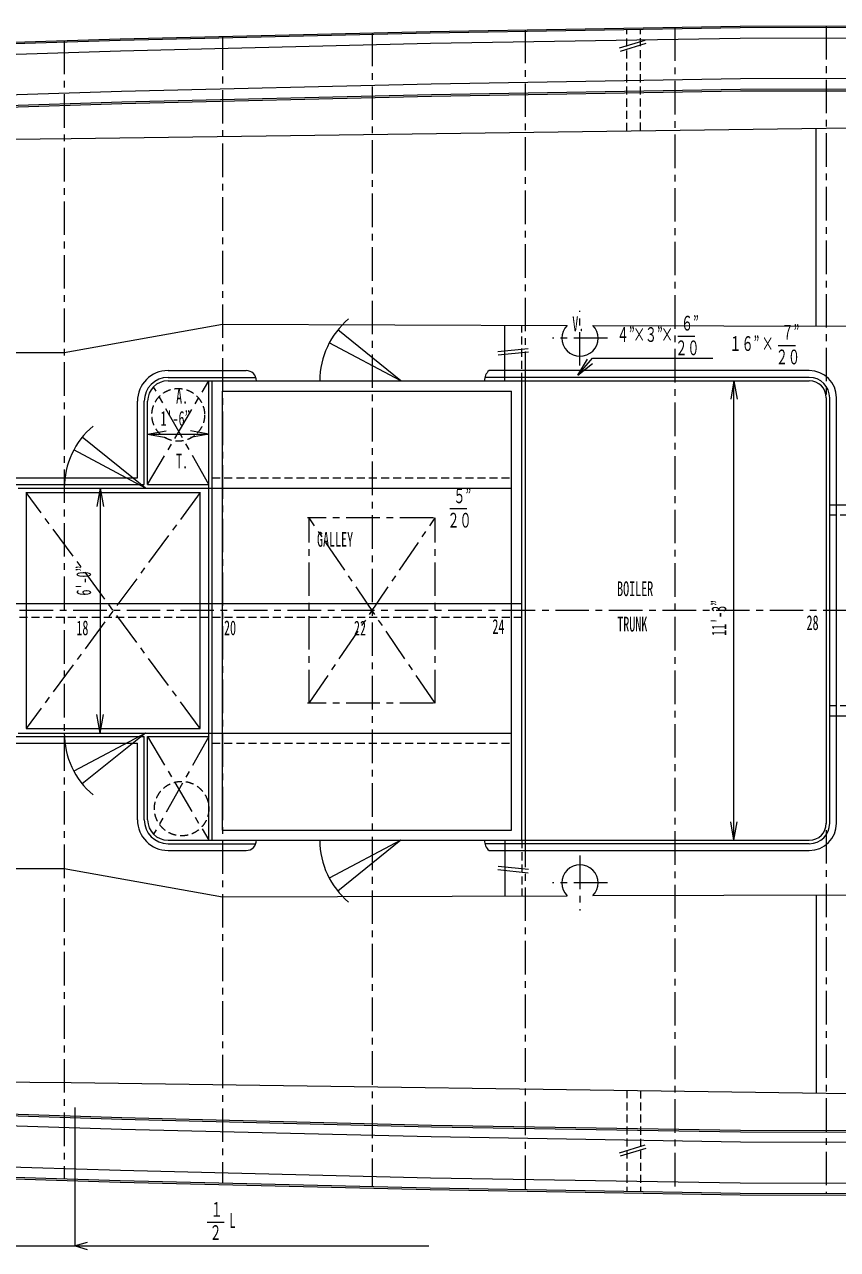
# Model space of a CAD drawing. Units: millimetres, scale not verified. Extents: x -28536 to 28536, y -20184 to 20184.
# Drawn here: x -10318 to -4248, y -11170 to -2028 of the extents above; entities that cross this region are included whole.
import ezdxf
from ezdxf.enums import TextEntityAlignment as Align

# ---------------------------------------------------------------- set-up
doc = ezdxf.new("R2010")
doc.units = ezdxf.units.MM
doc.header["$LTSCALE"] = 50
doc.linetypes.add('CHAIN1', pattern=[8, 5, -1, 1, -1])
doc.linetypes.add('DASHED1', pattern=[1.8, 1.2, -0.6])
for name, color, linetype, lineweight in [('0-0_0', 3, 'Continuous', 18), ('0-1_芯', 4, 'CHAIN1', 18), ('0-2_寸法', 2, 'Continuous', 18)]:
    doc.layers.add(name, color=color, linetype=linetype, lineweight=lineweight)
doc.styles.add('ＭＳ ゴシック', font='')
doc.styles.get('ＭＳ ゴシック').set_extended_font_data('MS Gothic')

msp = doc.modelspace()

# ---------------------------------------------------------------- linework, layer by layer
at = {"layer": '0-0_0', "color": 1, "linetype": 'DASHED1'}
for p, q in [((-5821.46, -2820.96), (-5821.46, -2067.51)), ((-5719.86, -2819.56), (-5719.86, -2065.81)), ((-6604.63, -4686.74), (-6603.39, -4271.95)), ((-8916.03, -5410.64), (-6680.83, -5410.64)), ((151.77, -5690.04), (-4305.93, -5690.04)), ((-6604.63, -6452.04), (-12294.23, -6452.04)), ((151.77, -7112.44), (-4305.93, -7112.44)), ((-8916.03, -7391.84), (-6680.83, -7391.84)), ((-6604.63, -8115.74), (-6603.39, -8530.54)), ((-5821.46, -9981.53), (-5821.46, -10734.98)), ((-5719.86, -9982.93), (-5719.86, -10736.67))]:
    msp.add_line(p, q, dxfattribs=at)
at = {"layer": '0-0_0'}
for p, q in [((-5875.86, -2201.45), (-5683.68, -2143.74)), ((-5868.55, -2225.77), (-5676.38, -2168.06)), ((-9590.5, -2605), (-7279.95, -2549.06)), ((-7279.95, -2549.06), (-4971.27, -2510.61)), ((-7279.69, -2561.76), (-4971.15, -2523.31)), ((-4971.15, -2523.31), (3606.9, -2510.33)), ((-11075.03, -2651.63), (-9590.5, -2605)), ((-11074.63, -2664.32), (-9590.15, -2617.69)), ((-9590.15, -2617.69), (-7279.69, -2561.76)), ((-4407.53, -4278.52), (-4407.53, -2801.52)), ((-6731.63, -4686.36), (-6730.39, -4271.57)), ((-7507.01, -4686.74), (-7978.52, -4307.54)), ((-7507.01, -4686.74), (-8041.88, -4402.94)), ((-6783.65, -4468.89), (-6556.91, -4444.9)), ((-6780.98, -4494.15), (-6554.24, -4470.16)), ((-9246.23, -4610.54), (-8662.03, -4610.54)), ((-9246.23, -4661.34), (-8590.19, -4661.34)), ((-4458.33, -4661.34), (-6880.81, -4661.34)), ((-4458.33, -4610.54), (-6849.63, -4610.54)), ((-9246.23, -4686.74), (-4458.33, -4686.74)), ((-8941.43, -8115.74), (-8941.43, -4686.74)), ((-8916.03, -8115.74), (-8916.03, -4686.74)), ((-6604.63, -8115.74), (-6604.63, -4686.74)), ((-6579.23, -4686.74), (-6579.23, -8115.74)), ((-9474.83, -5410.64), (-9474.83, -4839.14)), ((-9424.03, -5461.44), (-9424.03, -4839.14)), ((-9398.63, -5461.44), (-9398.63, -4839.14)), ((-8839.83, -4762.94), (-6680.83, -4762.94)), ((-8839.83, -8039.54), (-8839.83, -4762.94)), ((-6680.83, -8039.54), (-6680.83, -4762.94)), ((-4331.33, -4813.74), (-4331.33, -7988.74)), ((-4305.93, -7988.74), (-4305.93, -4813.74)), ((-4255.13, -7988.74), (-4255.13, -4813.74)), ((-9414.95, -5486.84), (-9886.45, -5107.64)), ((-9414.95, -5486.84), (-9949.82, -5203.04)), ((-11557.63, -5461.44), (-9424.03, -5461.44)), ((-10681.33, -5410.64), (-9474.83, -5410.64)), ((-9398.63, -5461.44), (-8941.43, -5461.44)), ((-10363.83, -5486.84), (-6680.83, -5486.84)), ((-10305.41, -5519.86), (-9004.93, -5519.86)), ((-10305.41, -5519.86), (-10305.41, -7282.62)), ((-9004.93, -7282.62), (-9004.93, -5519.86)), ((151.77, -5613.84), (-4305.93, -5613.84)), ((-6604.63, -6350.44), (-12294.23, -6350.44)), ((151.77, -7188.64), (-4305.93, -7188.64)), ((-10305.41, -7282.62), (-9004.93, -7282.62)), ((-11557.63, -7341.04), (-9424.03, -7341.04)), ((-10681.33, -7391.84), (-9474.83, -7391.84)), ((-10363.83, -7315.64), (-6680.83, -7315.64)), ((-9414.95, -7315.64), (-9949.82, -7599.45)), ((-9414.95, -7315.64), (-9886.45, -7694.85)), ((-9474.83, -7963.34), (-9474.83, -7391.84)), ((-9424.03, -7322.95), (-9424.03, -7315.64)), ((-9424.03, -7963.34), (-9424.03, -7341.04)), ((-9398.63, -7963.34), (-9398.63, -7341.04)), ((-9398.63, -7341.04), (-8941.43, -7341.04)), ((-8839.83, -8039.54), (-6680.83, -8039.54)), ((-9246.23, -8115.74), (-4458.33, -8115.74)), ((-7507.01, -8115.74), (-8041.88, -8399.55)), ((-7507.01, -8115.74), (-7978.52, -8494.95)), ((-6731.63, -8116.12), (-6730.39, -8530.92)), ((-9246.23, -8141.14), (-8590.19, -8141.14)), ((-9246.23, -8191.94), (-8662.03, -8191.94)), ((-4458.33, -8141.14), (-6880.81, -8141.14)), ((-6849.63, -8191.94), (-4458.33, -8191.94)), ((-6780.98, -8308.34), (-6554.24, -8332.33)), ((-10897.23, -8327.57), (-10020.93, -8327.57)), ((-6783.65, -8333.6), (-6556.91, -8357.59)), ((-4407.53, -8523.97), (-4407.53, -10000.97)), ((-11074.63, -10138.17), (-9590.15, -10184.8)), ((-11075.03, -10150.86), (-9590.5, -10197.49)), ((-9590.5, -10197.49), (-7279.95, -10253.43)), ((-9590.15, -10184.8), (-7279.69, -10240.73)), ((-7279.95, -10253.43), (-4971.27, -10291.88)), ((-7279.69, -10240.73), (-4971.15, -10279.18)), ((-4971.27, -10291.88), (3606.96, -10304.86)), ((-4971.15, -10279.18), (3606.9, -10292.16)), ((-5875.86, -10447.3), (-5683.68, -10389.59)), ((-5868.55, -10471.62), (-5676.38, -10413.91))]:
    msp.add_line(p, q, dxfattribs=at)
for points in [[(-11108.69, -2182.55), (-9603.56, -2135.28), (-7289.55, -2079.26), (-4975.54, -2040.72), (3609.09, -2027.72), (5909.37, -2052.07), (9362.7, -2154.29)], [(13054.97, -2540.75), (12824.1, -2511.82), (11657.11, -2364.69), (10488.43, -2242.31), (9362.09, -2166.97), (5909.12, -2064.77), (3609.03, -2040.42), (-4975.42, -2053.42), (-7289.29, -2091.95), (-9603.21, -2147.97), (-11107.56, -2195.2)], [(-10926.4, -2265.75), (-9601.09, -2224.14), (-7287.73, -2168.14), (-4974.73, -2129.61), (3608.69, -2116.62), (5907.59, -2140.96), (9358.41, -2243.1), (10481.92, -2318.24), (11648.37, -2440.4), (12814.63, -2587.43), (12940.87, -2603.25)], [(12921.92, -2908.06), (12776.73, -2889.87), (11613.43, -2743.2), (10455.87, -2621.98), (9343.73, -2547.6), (5901.46, -2445.71), (3607.31, -2421.43), (-4971.96, -2434.41), (-7281.51, -2472.88), (-9592.62, -2528.83), (-10998.83, -2572.98)], [(-4971.27, -2510.61), (3606.96, -2497.63), (5899.93, -2521.9)], [(-10897.23, -2887.42), (-9970.13, -2878), (-4331.33, -2800.47), (1269.37, -2767.61), (4088.77, -2802.96), (7103.61, -2845.67)], [(-10897.23, -4474.92), (-10020.93, -4474.92), (-8839.83, -4265.25), (-6267.1, -4272.95)], [(-6074.18, -4273.53), (-3143.75, -4282.31), (-104.99, -4469.95)], [(-10020.93, -8327.57), (-8839.83, -8537.24), (-6267.1, -8529.54)], [(-6074.18, -8528.96), (-3143.75, -8520.18), (-104.99, -8332.54)], [(12921.92, -9894.43), (12776.73, -9912.62), (11613.43, -10059.29), (10455.87, -10180.51), (9343.73, -10254.89), (5901.46, -10356.78), (3607.31, -10381.06), (-4971.96, -10368.08), (-7281.51, -10329.61), (-9592.62, -10273.66), (-10998.83, -10229.51)], [(-10897.23, -9915.07), (-9970.13, -9924.49), (-4331.33, -10002.02), (1269.37, -10034.88)], [(-11108.29, -10607.24), (-9603.21, -10654.52), (-7289.29, -10710.54), (-4975.42, -10749.07), (3609.03, -10762.06), (5909.12, -10737.72), (9362.09, -10635.52), (10488.43, -10560.18), (11657.11, -10437.8), (12824.1, -10290.67), (13413.91, -10216.76), (13519.57, -10199.37)], [(-10926.4, -10536.74), (-9601.09, -10578.35), (-7287.73, -10634.35), (-4974.73, -10672.87), (3608.69, -10685.86), (5907.59, -10661.53), (9358.41, -10559.39), (10481.92, -10484.25), (11648.37, -10362.09), (12814.63, -10215.06), (12940.87, -10199.24)], [(-11108.69, -10619.94), (-9603.56, -10667.21), (-7289.55, -10723.23), (-4975.54, -10761.77), (3609.09, -10774.76), (5909.37, -10750.42), (9362.7, -10648.2)]]:
    msp.add_lwpolyline(points, dxfattribs=at)
at = {"layer": '0-0_0', "color": 1, "linetype": 'DASHED1'}
for centre, radius in [((-9169.85, -4940.96), 196.89), ((-9144.63, -7879.4), 203.2)]:
    msp.add_circle(centre, radius, dxfattribs=at)
at = {"layer": '0-0_0'}
for centre, radius, start, end in [((-7511.12, -4686.74), 601.88, 129.97466, 180), ((-6170.93, -4368.17), 135.33, 135.28808, 44.36873), ((-9246.23, -4839.14), 228.6, 90, 180), ((-9246.23, -4839.14), 177.8, 90, 180), ((-8662.03, -4686.74), 76.2, 360, 90), ((-6782.43, -4686.74), 101.6, 131.40962, 180), ((-4458.33, -4813.74), 203.2, 360, 90), ((-4458.33, -4813.74), 152.4, 360, 90), ((-9246.23, -4839.14), 152.4, 90, 180), ((-4458.33, -4813.74), 127, 0, 90), ((-9419.05, -5486.84), 601.88, 129.97466, 180), ((-9419.05, -7315.64), 601.88, 180, 230.02534), ((-9246.23, -7963.34), 228.6, 180, 270), ((-9246.23, -7963.34), 177.8, 180, 270), ((-9246.23, -7963.34), 152.4, 180, 270), ((-4458.33, -7988.74), 152.4, 270, 360), ((-4458.33, -7988.74), 127, 270, 0), ((-4458.33, -7988.74), 203.2, 270, 360), ((-8662.03, -8115.74), 76.2, 270, 360), ((-7511.12, -8115.74), 601.88, 180, 230.02534), ((-6782.43, -8115.74), 101.6, 180, 228.59038), ((-6170.93, -8434.32), 135.33, 315.63127, 224.71192)]:
    msp.add_arc(centre, radius, start, end, dxfattribs=at)
at = {"layer": '0-1_芯'}
for p, q in [((-7722.23, -2089.73), (-7722.23, -10700.05)), ((-6579.23, -2067.43), (-6579.23, -10722.36)), ((-5461.63, -2048.81), (-5461.63, -10740.98)), ((-4331.33, -2039.74), (-4331.33, -10750.05)), ((-10020.93, -2148.39), (-10020.93, -10641.4)), ((-8839.83, -2116.79), (-8839.83, -10673)), ((-6170.93, -4572.95), (-6170.93, -4163.39)), ((-5966.15, -4368.17), (-6375.71, -4368.17)), ((-9398.63, -5461.44), (-8941.43, -4686.74)), ((-8941.43, -5461.44), (-9354, -4731.38)), ((-9004.93, -7282.62), (-10305.41, -5519.86)), ((-9004.93, -5519.86), (-10305.41, -7282.62)), ((-7265.03, -5709.89), (-8204.83, -5709.89)), ((-8192.13, -7092.6), (-8192.13, -5709.89)), ((-8192.13, -7092.6), (-7252.33, -5709.89)), ((-7252.33, -7092.6), (-8192.13, -5709.89)), ((-7252.33, -7092.6), (-7252.33, -5709.89)), ((23496.11, -6401.24), (-24080.48, -6401.24)), ((-7265.03, -7092.6), (-8204.83, -7092.6)), ((-9398.63, -7341.04), (-8941.43, -8115.74)), ((-8941.43, -7341.04), (-9354, -8071.11)), ((-6170.93, -8229.54), (-6170.93, -8639.1)), ((-5966.15, -8434.32), (-6375.71, -8434.32))]:
    msp.add_line(p, q, dxfattribs=at)
at = {"layer": '0-2_寸法'}
for p, q in [((-5441.17, -4354.5), (-5312.93, -4354.5)), ((-4690.34, -4422.6), (-4562.1, -4422.6)), ((-6185.93, -4645.28), (-6114.47, -4524.89)), ((-6185.93, -4645.28), (-6077.6, -4556.6)), ((-5021.06, -4686.74), (-5045.37, -4824.62)), ((-9398.63, -5084.67), (-9260.76, -5060.36)), ((-9398.63, -5084.67), (-9260.76, -5108.98)), ((-8941.43, -5084.67), (-9079.31, -5060.36)), ((-9752.48, -5486.84), (-9776.79, -5624.72)), ((-9752.48, -5486.84), (-9728.17, -5624.72)), ((-7142.36, -5640.87), (-7014.12, -5640.87)), ((-9752.48, -7315.64), (-9728.17, -7177.77)), ((-5021.06, -8115.74), (-5045.37, -7977.87)), ((-5021.06, -8115.74), (-4996.75, -7977.87)), ((-9939.48, -11143.51), (-9939.48, -10109.12)), ((-8954.86, -10966.43), (-8826.62, -10966.43)), ((-12081.55, -11143.51), (-7298.06, -11143.51))]:
    msp.add_line(p, q, dxfattribs=at)
for points in [[(-6185.93, -4645.28), (-6077.59, -4518.2), (-5178.01, -4518.2)], [(-5021.06, -8115.74), (-5021.06, -4686.74), (-4996.75, -4824.62)], [(-9398.63, -5084.67), (-8941.43, -5084.67), (-9079.31, -5108.98)], [(-9752.48, -5486.84), (-9752.48, -7315.64), (-9776.79, -7177.77)], [(-9849.28, -11117.23), (-9939.48, -11143.51), (-9849.28, -11169.79)]]:
    msp.add_lwpolyline(points, dxfattribs=at)

# ---------------------------------------------------------------- texts
at = {"layer": '0-2_寸法', "style": 'ＭＳ ゴシック', "width": 0.6}
for s, p in [('６”', (-5416.32, -4344.48)), ('V.', (-6227.98, -4349.57)), ('４”', (-5895.06, -4429.7)), ('×', (-5773.6, -4429.7)), ('３”', (-5685.83, -4429.7)), ('×', (-5564.95, -4429.9)), ('７”', (-4665.49, -4412.59)), ('２０', (-5458.77, -4528.83)), ('１６”', (-5054.35, -4496.79)), ('×', (-4814.12, -4498.01)), ('２０', (-4707.94, -4596.94)), ('A.', (-9185.86, -4890.86)), ("1'-6”", (-9302.37, -5054.81)), ('T.', (-9185.86, -5373.96)), ('５”', (-7115.78, -5633.4)), ('２０', (-7159.96, -5815.2)), ('GALLEY', (-8133.69, -5958)), ('BOILER', (-5893.21, -6326.53)), ('18', (-9930.25, -6618.3)), ('20', (-8827.99, -6618.24)), ('22', (-7857.86, -6620.27)), ('24', (-6824.2, -6608.59)), ('TRUNK', (-5892.14, -6590.55)), ('28', (-4478.94, -6579.7)), ('１', (-8928.28, -10958.97)), ('L', (-8786.97, -11041.53)), ('２', (-8935.9, -11131.64))]:
    msp.add_text(s, height=110, dxfattribs=at).set_placement(p, align=Align.BOTTOM_LEFT)
for s, p in [("6'-0”", (-9788.01, -6289.42)), ("11'-3”", (-5045.72, -6590.82))]:
    msp.add_text(s, height=110, rotation=90, dxfattribs=at).set_placement(p, align=Align.BOTTOM_LEFT)

doc.saveas('drawing.dxf')
